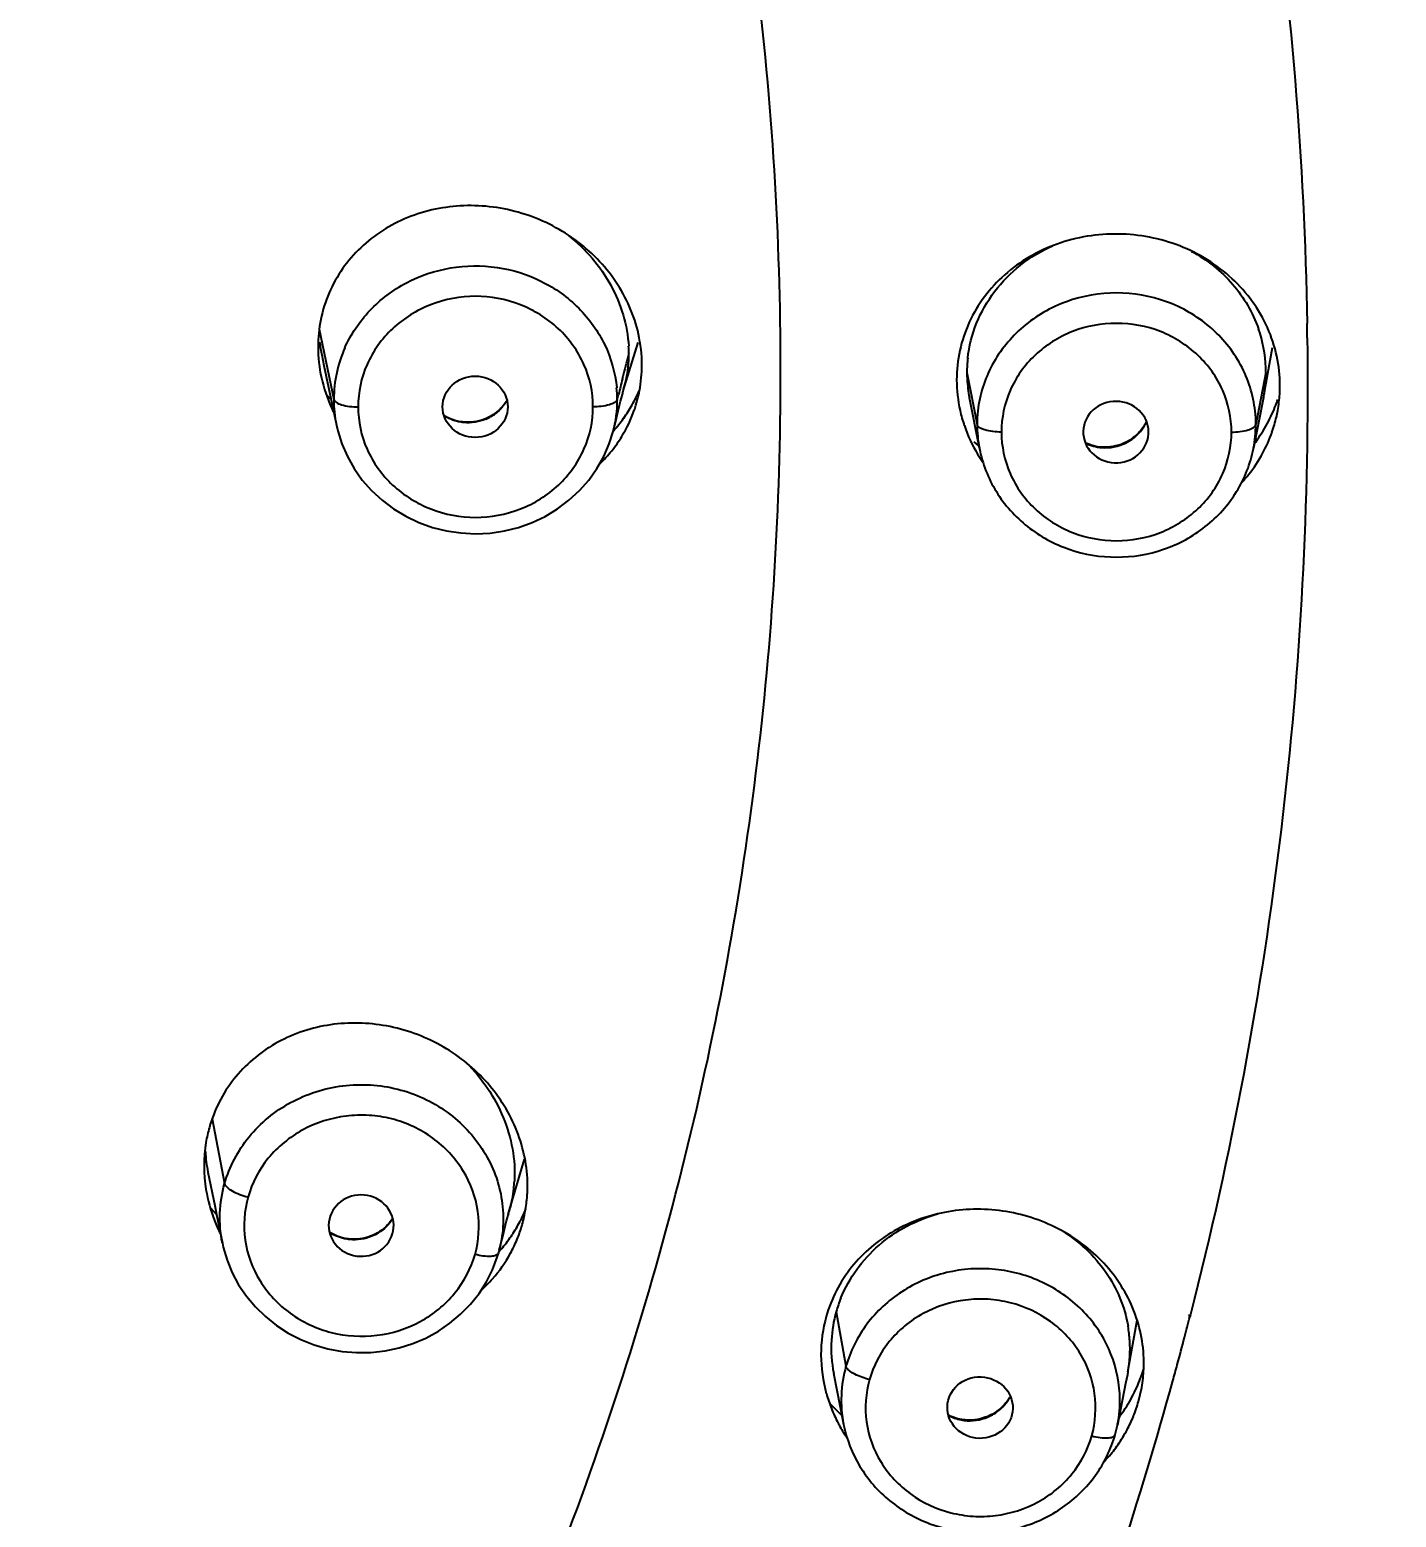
# Model space of a CAD drawing. Header units: millimetres. Extents: x 19741 to 22117, y -10160 to -6800.
# Drawn here: x 21028.89 to 21045.73, y -8173.92 to -8155.58 of the extents above; entities that cross this region are included whole.
import ezdxf

# ---------------------------------------------------------------- set-up
doc = ezdxf.new("R2010")
doc.units = ezdxf.units.MM
doc.styles.add('ARIAL', font='arial.ttf')
doc.dimstyles.get("Standard").update_dxf_attribs({"dimtxt": 15, "dimasz": 15, "dimexe": 0.18, "dimexo": 0.0625, "dimgap": 4, "dimtad": 0, "dimdec": 1, "dimdsep": 46, "dimtxsty": 'ARIAL', "dimcen": 0, "dimclrd": 5, "dimclre": 5, "dimclrt": 5, "dimadec": 0, "dimazin": 0, "dimtfac": 1, "dimtdec": 1, "dimtofl": 0, "dimtmove": 0, "dimatfit": 3, "dimfxl": 1, "dimtolj": 1, "dimtzin": 0, "dimarcsym": 0})

# ---------------------------------------------------------------- blocks, each defined once
blk = doc.blocks.new('*D105')
at = {"color": 5, "lineweight": -2, "transparency": 16777216}
for p, q in [((20930.718, -8157.92), (20930.718, -8082.015)), ((21055.576, -8157.917), (21055.576, -8082.015)), ((20945.718, -8082.195), (21040.576, -8082.195)), ((21055.576, -8082.195), (21070.576, -8082.195))]:
    blk.add_line(p, q, dxfattribs=at)
at = {"color": 5, "transparency": 16777216}
for points in [[(20945.718, -8079.695), (20945.718, -8084.695), (20930.718, -8082.195)], [(21040.576, -8079.695), (21040.576, -8084.695), (21055.576, -8082.195)]]:
    blk.add_solid(points, dxfattribs=at)
at = {"layer": 'Defpoints', "color": 0, "transparency": 16777216}
for p in [(21055.576, -8082.195), (20930.718, -8157.982), (21055.576, -8157.979)]:
    blk.add_point(p, dxfattribs=at)
at = {"color": 5, "transparency": 16777216, "insert": (21099.363, -8082.195), "char_height": 15, "attachment_point": 5, "style": 'ARIAL'}
blk.add_mtext('\\A1;%%C125', dxfattribs=at)

msp = doc.modelspace()

# ---------------------------------------------------------------- linework, layer by layer
at = {"linetype": 'Continuous'}
for p, q in [((21032.46, -8159.275), (21032.639, -8160.141)), ((21036.208, -8160.036), (21036.391, -8159.44)), ((21032.491, -8159.593), (21032.518, -8159.723)), ((21044.103, -8160.097), (21044.21, -8159.5)), ((21032.518, -8159.723), (21032.672, -8160.459)), ((21040.443, -8159.81), (21040.568, -8160.451)), ((21044.128, -8159.81), (21044.003, -8160.451)), ((21036.208, -8160.033), (21036.22, -8159.99)), ((21032.605, -8160.139), (21032.546, -8160.08)), ((21040.597, -8160.742), (21040.474, -8160.12)), ((21044.098, -8160.119), (21043.974, -8160.742)), ((21042.681, -8160.566), (21042.682, -8160.543)), ((21040.591, -8160.714), (21040.532, -8160.665)), ((21040.596, -8160.742), (21040.596, -8160.746)), ((21043.975, -8160.746), (21043.975, -8160.742)), ((21031.142, -8169.007), (21031.294, -8169.805)), ((21034.807, -8170.129), (21034.992, -8169.503)), ((21031.089, -8169.665), (21031.172, -8170.075)), ((21031.196, -8170.191), (21031.118, -8170.105)), ((21031.172, -8170.075), (21031.195, -8170.187)), ((21034.79, -8170.187), (21034.807, -8170.129)), ((21034.807, -8170.129), (21034.803, -8170.144)), ((21031.195, -8170.187), (21031.267, -8170.541)), ((21034.793, -8170.176), (21034.788, -8170.193)), ((21034.956, -8170.329), (21034.962, -8170.31)), ((21033.365, -8170.421), (21033.372, -8170.387)), ((21034.679, -8170.624), (21034.668, -8170.662)), ((21034.668, -8170.662), (21034.668, -8170.662)), ((21038.831, -8171.384), (21038.952, -8172.056)), ((21042.428, -8172.123), (21042.54, -8171.488)), ((21043.184, -8171.417), (21043.178, -8171.443)), ((21043.197, -8171.42), (21043.191, -8171.446)), ((21038.925, -8172.773), (21038.802, -8172.145)), ((21042.428, -8172.123), (21042.421, -8172.163)), ((21042.399, -8172.27), (21042.298, -8172.783)), ((21042.421, -8172.163), (21042.399, -8172.27)), ((21042.558, -8172.489), (21042.598, -8172.316)), ((21038.903, -8172.662), (21038.753, -8172.517)), ((21038.923, -8172.773), (21038.923, -8172.774)), ((21042.271, -8172.897), (21042.298, -8172.783)), ((21042.298, -8172.783), (21042.299, -8172.78))]:
    msp.add_line(p, q, dxfattribs=at)
for points in [[(21036.133, -8160.336), (21036.162, -8160.212), (21036.174, -8160.164), (21036.184, -8160.122), (21036.196, -8160.08), (21036.208, -8160.033)], [(21036.082, -8160.537), (21036.096, -8160.485), (21036.116, -8160.407), (21036.133, -8160.336)], [(21032.672, -8160.458), (21032.688, -8160.527), (21032.739, -8160.689), (21032.807, -8160.845), (21032.891, -8160.994), (21032.991, -8161.134), (21033.106, -8161.265), (21033.235, -8161.384), (21033.376, -8161.489), (21033.528, -8161.581), (21033.689, -8161.657), (21033.857, -8161.718), (21034.03, -8161.761), (21034.207, -8161.787), (21034.386, -8161.796), (21034.565, -8161.788), (21034.742, -8161.762), (21034.916, -8161.718), (21035.085, -8161.658), (21035.246, -8161.582), (21035.398, -8161.49), (21035.538, -8161.384), (21035.667, -8161.265), (21035.782, -8161.134), (21035.882, -8160.994), (21035.966, -8160.844), (21036.034, -8160.688), (21036.082, -8160.537)], [(21034.679, -8170.624), (21034.698, -8170.553), (21034.715, -8170.486), (21034.73, -8170.424), (21034.744, -8170.366), (21034.757, -8170.312), (21034.769, -8170.264), (21034.781, -8170.221), (21034.789, -8170.192)], [(21031.267, -8170.541), (21031.277, -8170.587), (21031.324, -8170.747), (21031.387, -8170.903), (21031.467, -8171.052), (21031.563, -8171.193), (21031.673, -8171.325), (21031.797, -8171.445), (21031.932, -8171.553), (21032.079, -8171.648), (21032.234, -8171.728), (21032.398, -8171.792), (21032.568, -8171.841), (21032.742, -8171.873), (21032.918, -8171.888), (21033.096, -8171.886), (21033.272, -8171.866), (21033.445, -8171.83), (21033.613, -8171.777), (21033.775, -8171.709), (21033.928, -8171.625), (21034.071, -8171.527), (21034.203, -8171.416), (21034.323, -8171.293), (21034.43, -8171.159), (21034.521, -8171.016), (21034.595, -8170.866), (21034.654, -8170.71), (21034.668, -8170.662)]]:
    msp.add_lwpolyline(points, dxfattribs=at)
for centre, radius, start, end in [((21042.483, -8159.813), 1.645, 2.2259, 19.2481), ((20998.668, -8159.972), 45.973, 0.7351, 0.9554), ((21034.153, -8159.245), 1.698, 186.2534, 191.8316), ((21034.659, -8159.577), 1.617, 0.0632, 3.218), ((21034.213, -8160.146), 1.573, 155.9811, 167.7331), ((21034.695, -8159.575), 1.582, 353.5828, 359.9965), ((21042.06, -8159.813), 1.617, 173.5844, 179.903), ((21034.2, -8160.142), 1.56, 167.7527, 179.9462), ((21045.872, -8162.154), 9.938, 166.0764, 166.8251), ((21034.727, -8159.579), 1.549, 344.569, 353.5891), ((21041.921, -8161.18), 5.869, 165.3968, 166.0303), ((21034.735, -8159.716), 1.702, 349.2312, 359.9823), ((21042.058, -8159.808), 1.615, 180.0838, 182.9744), ((21042.499, -8159.81), 1.63, 349.8306, 359.9858), ((21042.505, -8159.81), 1.623, 359.9999, 2.1511), ((21034.294, -8159.473), 1.851, 192.5665, 204.6793), ((21034.596, -8160.144), 1.537, 0.0303, 5.5258), ((21034.719, -8159.291), 1.842, 333.398, 336.2776), ((21034.743, -8159.717), 1.694, 347.1808, 349.2257), ((21042.086, -8159.806), 1.643, 182.988, 191.0207), ((21042.591, -8159.971), 1.71, 356.5342, 359.9953), ((21034.198, -8160.139), 1.559, 180.0525, 191.785), ((21034.582, -8160.142), 1.552, 345.2381, 359.9637), ((21032.105, -8159.047), 4.175, 344.7764, 345.6776), ((21034.716, -8159.29), 1.846, 324.1514, 330.2301), ((21034.716, -8159.29), 1.845, 330.2315, 333.3976), ((21034.774, -8159.726), 1.662, 340.6967, 342.9552), ((21034.755, -8159.72), 1.681, 342.9588, 347.1839), ((21042.495, -8159.809), 1.633, 349.0354, 349.8254), ((21042.404, -8159.498), 1.979, 337.2417, 340.4388), ((21042.408, -8159.5), 1.974, 340.4401, 341.0205), ((21042.561, -8159.969), 1.74, 349.8184, 356.5262), ((21034.352, -8159.447), 1.915, 204.6494, 206.3884), ((21034.295, -8159.867), 0.561, 293.0048, 307.1157), ((21034.699, -8159.277), 1.867, 317.9319, 324.1333), ((21034.756, -8159.718), 1.681, 328.4733, 340.6518), ((21042.098, -8159.888), 1.783, 192.6584, 198.8609), ((21042.099, -8160.453), 1.532, 173.5927, 179.921), ((21042.472, -8160.453), 1.532, 0.0787, 6.3607), ((21042.369, -8159.482), 2.017, 329.7611, 333.4873), ((21042.387, -8159.491), 1.997, 333.4861, 337.2377), ((21042.553, -8159.968), 1.748, 340.7034, 347.1167), ((21042.55, -8159.967), 1.751, 347.1146, 349.824), ((21034.737, -8159.706), 1.704, 321.2351, 328.474), ((21042.111, -8160.448), 1.543, 180.1039, 190.9763), ((21042.46, -8160.448), 1.543, 349.0226, 359.8958), ((21042.363, -8159.479), 2.023, 326.0342, 329.7623), ((21042.532, -8159.959), 1.771, 331.3858, 340.6635), ((21034.709, -8159.683), 1.74, 313.9042, 321.2103), ((21042.361, -8159.477), 2.026, 323.4262, 326.0372), ((21042.212, -8159.834), 1.909, 210.972, 214.5031), ((21042.493, -8159.938), 1.816, 321.6973, 331.3815), ((21042.469, -8159.919), 1.846, 317.3619, 321.693), ((21032.815, -8169.315), 1.761, 183.0894, 191.4404), ((21033.252, -8169.835), 1.776, 356.8563, 3.1127), ((21032.934, -8169.57), 1.895, 189.3558, 201.3627), ((21033.251, -8169.69), 1.617, 344.2149, 353.732), ((21033.216, -8169.685), 1.652, 353.7189, 356.8406), ((21033.267, -8169.836), 1.76, 350.6621, 356.8604), ((21033.243, -8169.378), 1.913, 332.392, 337.1312), ((21033.311, -8169.843), 1.716, 344.199, 350.667), ((21032.997, -8169.546), 1.963, 201.3501, 206.6153), ((21033.265, -8169.39), 1.888, 326.4334, 331.9698), ((21033.25, -8169.382), 1.905, 331.9624, 332.3889), ((21033.27, -8169.393), 1.883, 320.4109, 326.413), ((21033.306, -8169.838), 1.722, 331.3642, 337.7306), ((21033.323, -8169.845), 1.704, 337.7286, 343.4956), ((21033.307, -8169.838), 1.722, 318.534, 331.3333), ((21033.256, -8169.381), 1.9, 318.3365, 320.4156), ((21033.279, -8169.812), 1.759, 311.8937, 318.5109), ((21040.413, -8171.836), 1.645, 157.8072, 164.0532), ((21040.415, -8171.829), 1.645, 164.3094, 176.7623), ((21040.83, -8171.842), 1.623, 3.4917, 9.8627), ((20998.16, -8159.896), 46.488, 345.2903, 345.6142), ((21040.407, -8171.827), 1.637, 176.8107, 191.1877), ((21040.82, -8171.841), 1.633, 350.0466, 3.4548), ((20998.151, -8159.893), 46.498, 344.8606, 345.2903), ((21040.731, -8171.503), 1.979, 339.7931, 342.8433), ((21040.876, -8172.015), 1.748, 350.0628, 357.6514), ((20998.144, -8159.891), 46.505, 344.6078, 344.8606), ((20997.986, -8159.847), 46.669, 341.803, 344.6061), ((21040.713, -8171.496), 1.999, 332.9021, 336.6478), ((21040.718, -8171.498), 1.993, 336.6473, 339.7935), ((21040.492, -8171.894), 1.85, 195.6289, 201.6771), ((21040.781, -8172.477), 1.548, 350.4982, 2.9854), ((21040.703, -8171.491), 2.01, 329.1593, 332.8977), ((21040.876, -8172.012), 1.748, 337.7395, 344.1576), ((21040.531, -8171.878), 1.892, 201.6899, 207.6396), ((21040.673, -8171.472), 2.045, 323.512, 325.4477), ((21040.685, -8171.48), 2.031, 325.446, 329.1588), ((21040.837, -8171.996), 1.791, 331.9095, 337.7454), ((21040.56, -8171.863), 1.925, 207.6268, 209.1062), ((21040.581, -8171.851), 1.949, 209.1135, 214.1766), ((21040.477, -8172.169), 0.559, 259.1157, 266.764), ((21040.781, -8172.477), 1.547, 348.6987, 349.6098), ((21040.78, -8172.477), 1.549, 349.6098, 350.499), ((21040.825, -8171.99), 1.804, 325.1755, 331.9129), ((21040.807, -8171.977), 1.827, 318.908, 325.1546), ((21040.783, -8171.956), 1.858, 316.7799, 318.919)]:
    msp.add_arc(centre, radius, start, end, dxfattribs=at)
for centre, major_axis, ratio in [((21034.382, -8160.232), (0.401, 0), 0.942276), ((21040.605, -8172.566), (0.403, -0.012), 0.939544)]:
    msp.add_ellipse(centre, major_axis=major_axis, ratio=ratio, dxfattribs=at)
for centre, major_axis, ratio, start_param, end_param in [((21042.279, -8160.543), (0.403, 0), 0.938735, 0, 6.222102), ((21032.977, -8170.323), (0.401, -0.006), 0.942686, -0.155045, 6.035954)]:
    msp.add_ellipse(centre, major_axis=major_axis, ratio=ratio, start_param=start_param, end_param=end_param, dxfattribs=at)
for points, knots in [([(21055.576, -8157.979), (21055.79, -8154.001), (21055.357, -8145.958), (21052.152, -8134.293), (21047.469, -8125.297), (21042.651, -8118.763), (21037.129, -8112.689), (21029.046, -8106.149), (21019.787, -8101.311), (21011.882, -8098.55), (21003.699, -8096.552), (20997.36, -8095.945), (20993.147, -8095.945)], [0, 0, 0, 0, 0.121522, 0.243492, 0.366411, 0.428424, 0.490784, 0.616404, 0.743348, 0.807307, 0.871469, 1, 1, 1, 1]), ([(20930.931, -8157.677), (20931.071, -8153.915), (20931.862, -8148.262), (20934.028, -8141.016), (20936.927, -8133.974), (20941.883, -8125.713), (20948.381, -8118.54), (20954.362, -8113.588), (20960.847, -8109.178), (20969.744, -8104.81), (20981.241, -8101.602), (20993.172, -8100.522), (21005.102, -8101.611), (21016.595, -8104.828), (21025.488, -8109.202), (21031.971, -8113.617), (21037.947, -8118.574), (21044.439, -8125.751), (21049.388, -8134.016), (21052.282, -8141.06), (21054.442, -8148.308), (21055.228, -8153.961), (21055.364, -8157.724)], [0, 0, 0, 0, 0.060743, 0.091251, 0.121862, 0.183409, 0.24559, 0.276968, 0.308508, 0.371957, 0.43586, 0.500007, 0.564153, 0.628055, 0.691501, 0.72304, 0.754416, 0.816594, 0.87814, 0.90875, 0.939257, 1, 1, 1, 1]), ([(21024.322, -8210.31), (21027.778, -8208.399), (21034.312, -8203.932), (21042.582, -8195.521), (21048.972, -8185.738), (21053.225, -8174.957), (21055.176, -8163.594), (21054.746, -8152.088), (21051.952, -8140.885), (21046.906, -8130.418), (21039.806, -8121.087), (21030.93, -8113.248), (21020.619, -8107.196), (21009.267, -8103.154), (20997.305, -8101.275), (20985.186, -8101.628), (20973.371, -8104.197), (20965.953, -8107.343), (20962.447, -8109.243)], [0, 0, 0, 0, 0.063059, 0.125441, 0.187164, 0.248341, 0.309174, 0.36992, 0.430848, 0.492201, 0.554154, 0.616784, 0.680067, 0.743881, 0.808029, 0.872266, 0.936332, 1, 1, 1, 1]), ([(21042.881, -8147.353), (21043.428, -8149.28), (21044.273, -8153.205), (21044.601, -8157.207), (21044.635, -8159.206)], [0, 0, 0, 0, 0.5005, 1, 1, 1, 1]), ([(20993.147, -8202.355), (20996.636, -8202.355), (21003.619, -8201.585), (21013.525, -8198.175), (21022.345, -8192.69), (21029.595, -8185.417), (21034.876, -8176.745), (21037.394, -8168.719), (21038.182, -8162.127), (21038.162, -8157.15), (21037.528, -8152.212), (21036.704, -8148.992), (21036.195, -8147.413)], [0, 0, 0, 0, 0.12887, 0.257027, 0.3839, 0.509181, 0.632895, 0.755413, 0.816531, 0.877603, 0.938728, 1, 1, 1, 1]), ([(21052.817, -8154.049), (21053.241, -8157.909), (21053.247, -8165.756), (21050.709, -8177.259), (21046.57, -8186.219), (21042.17, -8192.774), (21037.055, -8198.902), (21029.449, -8205.569), (21020.615, -8210.594), (21013.017, -8213.533), (21005.116, -8215.728), (20998.963, -8216.495), (20994.861, -8216.606)], [0, 0, 0, 0, 0.12171, 0.243718, 0.366572, 0.428535, 0.49084, 0.616364, 0.743251, 0.807206, 0.871376, 1, 1, 1, 1]), ([(21052.537, -8154.155), (21052.94, -8157.934), (21052.935, -8165.613), (21050.475, -8176.874), (21046.475, -8185.662), (21042.221, -8192.111), (21037.276, -8198.153), (21029.917, -8204.762), (21021.353, -8209.806), (21013.971, -8212.808), (21006.283, -8215.099), (21000.281, -8215.975), (20996.271, -8216.174)], [0, 0, 0, 0, 0.121758, 0.24381, 0.366687, 0.428646, 0.490941, 0.616431, 0.743275, 0.80721, 0.871365, 1, 1, 1, 1]), ([(20995.849, -8215.684), (20999.835, -8215.512), (21007.776, -8214.399), (21019.086, -8210.489), (21029.34, -8204.497), (21038.11, -8196.664), (21045.03, -8187.307), (21049.809, -8176.81), (21052.242, -8165.613), (21052.229, -8157.98), (21051.818, -8154.225)], [0, 0, 0, 0, 0.128662, 0.256656, 0.383555, 0.509093, 0.633223, 0.756131, 0.878211, 1, 1, 1, 1]), ([(20995.862, -8215.886), (20999.864, -8215.713), (21007.836, -8214.596), (21019.193, -8210.674), (21029.492, -8204.662), (21038.303, -8196.801), (21045.261, -8187.41), (21050.073, -8176.872), (21052.533, -8165.627), (21052.533, -8157.961), (21052.126, -8154.188)], [0, 0, 0, 0, 0.128621, 0.256581, 0.383459, 0.508993, 0.633134, 0.756067, 0.878179, 1, 1, 1, 1]), ([(21036.395, -8159.336), (21036.344, -8159.106), (21036.146, -8158.658), (21035.631, -8158.136), (21034.971, -8157.81), (21034.246, -8157.713), (21033.541, -8157.858), (21032.942, -8158.236), (21032.538, -8158.809), (21032.445, -8159.268), (21032.445, -8159.495)], [0, 0, 0, 0, 0.125429, 0.253625, 0.382857, 0.510948, 0.636316, 0.758621, 0.879036, 1, 1, 1, 1]), ([(21035.532, -8158.12), (21035.742, -8158.287), (21036.098, -8158.699), (21036.259, -8159.225), (21036.274, -8159.486)], [0, 0, 0, 0, 0.507645, 1, 1, 1, 1]), ([(21044.301, -8159.971), (21044.301, -8159.727), (21044.193, -8159.23), (21043.741, -8158.612), (21043.079, -8158.205), (21042.311, -8158.057), (21041.544, -8158.18), (21040.88, -8158.564), (21040.424, -8159.165), (21040.316, -8159.657), (21040.316, -8159.899)], [0, 0, 0, 0, 0.122321, 0.246846, 0.3743, 0.503303, 0.631366, 0.75652, 0.87869, 1, 1, 1, 1]), ([(21040.453, -8159.632), (21040.469, -8159.485), (21040.544, -8159.192), (21040.77, -8158.798), (21041.093, -8158.47), (21041.358, -8158.31), (21041.498, -8158.247)], [0, 0, 0, 0, 0.245489, 0.493221, 0.744792, 1, 1, 1, 1]), ([(21043.212, -8158.316), (21043.401, -8158.419), (21043.745, -8158.691), (21043.967, -8159.071), (21044.036, -8159.271)], [0, 0, 0, 0, 0.504917, 1, 1, 1, 1]), ([(21032.775, -8159.505), (21032.851, -8159.337), (21033.064, -8159.02), (21033.523, -8158.676), (21034.073, -8158.49), (21034.656, -8158.484), (21035.21, -8158.657), (21035.677, -8158.992), (21036.007, -8159.452), (21036.109, -8159.814), (21036.126, -8159.996)], [0, 0, 0, 0, 0.122931, 0.248222, 0.375355, 0.502943, 0.630054, 0.755542, 0.878596, 1, 1, 1, 1]), ([(21035.834, -8160.232), (21035.834, -8160.054), (21035.756, -8159.692), (21035.429, -8159.24), (21034.949, -8158.94), (21034.386, -8158.834), (21033.823, -8158.94), (21033.342, -8159.24), (21033.016, -8159.692), (21032.939, -8160.054), (21032.939, -8160.232)], [0, 0, 0, 0, 0.121546, 0.245205, 0.371691, 0.500024, 0.628334, 0.75477, 0.878389, 1, 1, 1, 1]), ([(21043.994, -8160.284), (21043.972, -8160.086), (21043.849, -8159.694), (21043.456, -8159.215), (21042.912, -8158.901), (21042.286, -8158.792), (21041.661, -8158.901), (21041.116, -8159.214), (21040.723, -8159.693), (21040.599, -8160.085), (21040.577, -8160.282)], [0, 0, 0, 0, 0.121864, 0.245691, 0.37202, 0.49999, 0.627962, 0.754295, 0.878127, 1, 1, 1, 1]), ([(21043.704, -8160.543), (21043.702, -8160.368), (21043.629, -8160.012), (21043.309, -8159.567), (21042.838, -8159.271), (21042.286, -8159.169), (21041.733, -8159.271), (21041.262, -8159.567), (21040.942, -8160.011), (21040.869, -8160.368), (21040.867, -8160.543)], [0, 0, 0, 0, 0.121765, 0.245457, 0.371796, 0.499999, 0.628202, 0.754543, 0.878235, 1, 1, 1, 1]), ([(21044.637, -8159.383), (21044.663, -8161.406), (21044.448, -8165.463), (21043.7, -8169.457), (21043.197, -8171.42)], [0, 0, 0, 0, 0.49959, 1, 1, 1, 1]), ([(21032.639, -8160.141), (21032.642, -8160.155), (21032.675, -8160.185), (21032.774, -8160.223), (21032.87, -8160.232), (21032.939, -8160.232)], [0, 0, 0, 0, 0.136343, 0.36321, 1, 1, 1, 1]), ([(21036.133, -8160.143), (21036.129, -8160.157), (21036.096, -8160.186), (21035.997, -8160.223), (21035.902, -8160.232), (21035.834, -8160.232)], [0, 0, 0, 0, 0.139292, 0.367978, 1, 1, 1, 1]), ([(21032.939, -8160.232), (21032.939, -8160.41), (21033.016, -8160.773), (21033.343, -8161.225), (21033.824, -8161.524), (21034.386, -8161.629), (21034.949, -8161.525), (21035.43, -8161.225), (21035.756, -8160.773), (21035.834, -8160.41), (21035.834, -8160.232)], [0, 0, 0, 0, 0.121696, 0.245326, 0.371713, 0.499921, 0.628118, 0.7545, 0.878202, 1, 1, 1, 1]), ([(21034.227, -8160.419), (21034.206, -8160.417), (21034.126, -8160.404), (21034.048, -8160.372), (21033.997, -8160.339)], [0, 0, 0, 0, 0.256229, 1, 1, 1, 1]), ([(21034.241, -8160.426), (21034.22, -8160.424), (21034.134, -8160.41), (21034.052, -8160.376), (21033.998, -8160.341)], [0, 0, 0, 0, 0.253372, 1, 1, 1, 1]), ([(21040.867, -8160.543), (21040.798, -8160.543), (21040.703, -8160.533), (21040.603, -8160.496), (21040.571, -8160.466), (21040.568, -8160.451)], [0, 0, 0, 0, 0.637685, 0.860779, 1, 1, 1, 1]), ([(21040.867, -8160.543), (21040.869, -8160.717), (21040.942, -8161.074), (21041.262, -8161.518), (21041.733, -8161.814), (21042.285, -8161.917), (21042.838, -8161.814), (21043.309, -8161.519), (21043.629, -8161.074), (21043.702, -8160.717), (21043.704, -8160.543)], [0, 0, 0, 0, 0.121765, 0.245457, 0.371796, 0.499999, 0.628202, 0.754543, 0.878235, 1, 1, 1, 1]), ([(21042.399, -8160.678), (21042.427, -8160.664), (21042.533, -8160.601), (21042.618, -8160.501), (21042.656, -8160.418)], [0, 0, 0, 0, 0.254677, 1, 1, 1, 1]), ([(21043.704, -8160.543), (21043.773, -8160.543), (21043.868, -8160.533), (21043.969, -8160.496), (21044.001, -8160.466), (21044.003, -8160.451)], [0, 0, 0, 0, 0.637685, 0.86078, 1, 1, 1, 1]), ([(21040.597, -8160.746), (21040.633, -8160.932), (21040.777, -8161.298), (21041.172, -8161.736), (21041.695, -8162.019), (21042.286, -8162.117), (21042.876, -8162.019), (21043.4, -8161.736), (21043.794, -8161.298), (21043.938, -8160.933), (21043.975, -8160.746)], [0, 0, 0, 0, 0.122971, 0.247256, 0.373119, 0.500005, 0.62689, 0.75275, 0.877032, 1, 1, 1, 1]), ([(21042.137, -8160.731), (21042.117, -8160.731), (21042.036, -8160.726), (21041.956, -8160.702), (21041.902, -8160.675)], [0, 0, 0, 0, 0.256474, 1, 1, 1, 1]), ([(21055.321, -8162.73), (21055.191, -8165.161), (21054.609, -8170.02), (21052.791, -8177.139), (21050.055, -8183.991), (21045.234, -8192.643), (21037.121, -8202.285), (21028.909, -8208.188), (21024.502, -8210.619)], [0, 0, 0, 0, 0.123054, 0.24641, 0.370261, 0.494768, 0.745674, 1, 1, 1, 1]), ([(21035.025, -8169.738), (21035.012, -8169.511), (21034.898, -8169.054), (21034.499, -8168.472), (21033.93, -8168.045), (21033.256, -8167.818), (21032.553, -8167.815), (21031.897, -8168.045), (21031.374, -8168.49), (21031.166, -8168.898), (21031.106, -8169.112)], [0, 0, 0, 0, 0.124263, 0.250929, 0.37898, 0.506848, 0.633102, 0.756993, 0.878801, 1, 1, 1, 1]), ([(21034.271, -8168.315), (21034.465, -8168.506), (21034.779, -8168.962), (21034.88, -8169.511), (21034.866, -8169.776)], [0, 0, 0, 0, 0.50557, 1, 1, 1, 1]), ([(21031.294, -8169.805), (21031.353, -8169.597), (21031.564, -8169.197), (21032.09, -8168.768), (21032.637, -8168.593), (21033.091, -8168.579), (21033.539, -8168.647), (21034.058, -8168.887), (21034.521, -8169.379), (21034.756, -8170.003), (21034.728, -8170.447), (21034.671, -8170.653)], [0, 0, 0, 0, 0.122831, 0.248236, 0.376032, 0.440531, 0.504831, 0.631737, 0.756412, 0.878581, 1, 1, 1, 1]), ([(21034.38, -8170.678), (21034.428, -8170.508), (21034.453, -8170.14), (21034.26, -8169.622), (21033.877, -8169.213), (21033.447, -8169.013), (21033.074, -8168.956), (21032.697, -8168.967), (21032.243, -8169.111), (21031.807, -8169.466), (21031.632, -8169.797), (21031.583, -8169.97)], [0, 0, 0, 0, 0.12123, 0.243353, 0.367983, 0.495166, 0.559631, 0.62419, 0.751969, 0.877324, 1, 1, 1, 1]), ([(21031.106, -8169.112), (21031.088, -8169.173), (21031.032, -8169.424), (21031.033, -8169.687), (21031.064, -8169.878)], [0, 0, 0, 0, 0.248502, 1, 1, 1, 1]), ([(21031.294, -8169.805), (21031.297, -8169.821), (21031.327, -8169.856), (21031.42, -8169.919), (21031.514, -8169.952), (21031.583, -8169.97)], [0, 0, 0, 0, 0.144129, 0.378306, 1, 1, 1, 1]), ([(21031.583, -8169.97), (21031.535, -8170.141), (21031.509, -8170.508), (21031.701, -8171.027), (21032.085, -8171.435), (21032.602, -8171.674), (21033.174, -8171.71), (21033.718, -8171.538), (21034.155, -8171.183), (21034.331, -8170.851), (21034.38, -8170.678)], [0, 0, 0, 0, 0.12145, 0.243612, 0.368212, 0.495343, 0.623767, 0.751559, 0.877066, 1, 1, 1, 1]), ([(21042.622, -8172.086), (21042.632, -8171.86), (21042.557, -8171.394), (21042.189, -8170.788), (21041.623, -8170.345), (21040.935, -8170.111), (21040.209, -8170.111), (21039.531, -8170.349), (21038.988, -8170.804), (21038.771, -8171.223), (21038.709, -8171.442)], [0, 0, 0, 0, 0.121806, 0.24549, 0.371898, 0.500138, 0.62826, 0.754444, 0.878024, 1, 1, 1, 1]), ([(21033.367, -8170.234), (21033.323, -8170.307), (21033.238, -8170.391), (21033.136, -8170.442), (21033.109, -8170.454)], [0, 0, 0, 0, 0.745539, 1, 1, 1, 1]), ([(21033.369, -8170.227), (21033.355, -8170.25), (21033.291, -8170.339), (21033.198, -8170.407), (21033.123, -8170.44)], [0, 0, 0, 0, 0.243497, 1, 1, 1, 1]), ([(21038.89, -8171.215), (21038.991, -8170.967), (21039.324, -8170.51), (21039.822, -8170.25), (21040.087, -8170.176)], [0, 0, 0, 0, 0.493514, 1, 1, 1, 1]), ([(21032.86, -8170.49), (21032.835, -8170.489), (21032.738, -8170.478), (21032.644, -8170.442), (21032.584, -8170.402)], [0, 0, 0, 0, 0.258049, 1, 1, 1, 1]), ([(21032.836, -8170.495), (21032.814, -8170.492), (21032.726, -8170.479), (21032.641, -8170.443), (21032.586, -8170.405)], [0, 0, 0, 0, 0.253747, 1, 1, 1, 1]), ([(21041.616, -8170.389), (21041.826, -8170.518), (21042.195, -8170.86), (21042.388, -8171.326), (21042.429, -8171.564)], [0, 0, 0, 0, 0.505296, 1, 1, 1, 1]), ([(21034.668, -8170.662), (21034.665, -8170.675), (21034.631, -8170.697), (21034.566, -8170.705), (21034.478, -8170.699), (21034.413, -8170.687), (21034.38, -8170.678)], [0, 0, 0, 0, 0.128959, 0.34863, 0.658845, 1, 1, 1, 1]), ([(21042.326, -8172.396), (21042.316, -8172.206), (21042.222, -8171.822), (21041.881, -8171.334), (21041.385, -8170.99), (21040.796, -8170.829), (21040.184, -8170.869), (21039.624, -8171.107), (21039.183, -8171.514), (21039.005, -8171.871), (21038.952, -8172.056)], [0, 0, 0, 0, 0.121464, 0.244715, 0.370376, 0.497928, 0.625977, 0.75291, 0.877593, 1, 1, 1, 1]), ([(21041.981, -8172.915), (21042.027, -8172.747), (21042.055, -8172.386), (21041.868, -8171.876), (21041.492, -8171.474), (21041.069, -8171.279), (21040.704, -8171.223), (21040.334, -8171.234), (21039.889, -8171.375), (21039.46, -8171.725), (21039.291, -8172.051), (21039.241, -8172.22)], [0, 0, 0, 0, 0.121452, 0.243613, 0.368095, 0.495149, 0.559563, 0.624065, 0.751747, 0.877173, 1, 1, 1, 1]), ([(21038.709, -8171.442), (21038.666, -8171.595), (21038.622, -8171.917), (21038.667, -8172.238), (21038.71, -8172.392)], [0, 0, 0, 0, 0.49786, 1, 1, 1, 1]), ([(21039.241, -8172.221), (21039.179, -8172.205), (21039.094, -8172.175), (21039.002, -8172.12), (21038.969, -8172.09), (21038.959, -8172.075)], [0, 0, 0, 0, 0.593415, 0.830147, 1, 1, 1, 1]), ([(21039.241, -8172.22), (21039.195, -8172.389), (21039.167, -8172.749), (21039.355, -8173.259), (21039.731, -8173.661), (21040.153, -8173.856), (21040.518, -8173.913), (21040.888, -8173.902), (21041.334, -8173.76), (21041.763, -8173.411), (21041.931, -8173.084), (21041.981, -8172.915)], [0, 0, 0, 0, 0.121452, 0.243613, 0.368095, 0.495149, 0.559563, 0.624065, 0.751747, 0.877173, 1, 1, 1, 1]), ([(21040.966, -8172.444), (21040.953, -8172.467), (21040.891, -8172.555), (21040.802, -8172.624), (21040.729, -8172.66)], [0, 0, 0, 0, 0.243573, 1, 1, 1, 1]), ([(21040.737, -8172.665), (21040.763, -8172.652), (21040.861, -8172.593), (21040.94, -8172.503), (21040.978, -8172.427)], [0, 0, 0, 0, 0.254491, 1, 1, 1, 1]), ([(21040.474, -8172.72), (21040.451, -8172.72), (21040.362, -8172.716), (21040.274, -8172.69), (21040.215, -8172.659)], [0, 0, 0, 0, 0.258133, 1, 1, 1, 1]), ([(21038.923, -8172.774), (21038.959, -8172.955), (21039.098, -8173.31), (21039.474, -8173.74), (21039.975, -8174.026), (21040.544, -8174.139), (21041.121, -8174.068), (21041.643, -8173.82), (21042.052, -8173.42), (21042.219, -8173.077), (21042.27, -8172.899)], [0, 0, 0, 0, 0.122827, 0.247003, 0.372706, 0.499471, 0.626356, 0.75237, 0.876893, 1, 1, 1, 1]), ([(21041.981, -8172.915), (21042.016, -8172.924), (21042.08, -8172.937), (21042.169, -8172.941), (21042.233, -8172.935), (21042.266, -8172.912), (21042.27, -8172.899)], [0, 0, 0, 0, 0.352234, 0.652552, 0.868439, 1, 1, 1, 1])]:
    msp.add_open_spline(points, degree=3, knots=knots, dxfattribs=at)
for points in [[(21032.445, -8159.495), (21032.445, -8159.622), (21032.459, -8159.751), (21032.487, -8159.875)], [(21036.437, -8159.716), (21036.437, -8159.589), (21036.422, -8159.46), (21036.395, -8159.336)], [(21036.276, -8159.575), (21036.265, -8159.617), (21036.253, -8159.658), (21036.242, -8159.7)], [(21036.196, -8159.889), (21036.181, -8159.953), (21036.166, -8160.016), (21036.15, -8160.079)], [(21040.316, -8159.899), (21040.316, -8160.026), (21040.331, -8160.154), (21040.359, -8160.278)], [(21034.774, -8160.155), (21034.739, -8160.217), (21034.69, -8160.271), (21034.633, -8160.314)], [(21034.774, -8160.153), (21034.746, -8160.2), (21034.711, -8160.242), (21034.67, -8160.279)], [(21034.496, -8160.384), (21034.412, -8160.417), (21034.317, -8160.429), (21034.227, -8160.419)], [(21034.514, -8160.383), (21034.429, -8160.419), (21034.333, -8160.434), (21034.241, -8160.426)], [(21034.67, -8160.279), (21034.619, -8160.324), (21034.559, -8160.36), (21034.496, -8160.384)], [(21042.657, -8160.413), (21042.635, -8160.46), (21042.605, -8160.503), (21042.57, -8160.542)], [(21040.411, -8160.464), (21040.453, -8160.587), (21040.509, -8160.705), (21040.575, -8160.817)], [(21042.57, -8160.542), (21042.524, -8160.593), (21042.467, -8160.636), (21042.406, -8160.667)], [(21041.903, -8160.678), (21041.966, -8160.71), (21042.036, -8160.729), (21042.106, -8160.735)], [(21042.106, -8160.735), (21042.205, -8160.742), (21042.31, -8160.722), (21042.399, -8160.678)], [(21042.406, -8160.667), (21042.324, -8160.709), (21042.229, -8160.731), (21042.137, -8160.731)], [(21031.266, -8170.536), (21031.217, -8170.297), (21031.227, -8170.04), (21031.294, -8169.805)], [(21033.109, -8170.454), (21033.024, -8170.489), (21032.928, -8170.504), (21032.836, -8170.495)], [(21033.123, -8170.44), (21033.041, -8170.476), (21032.949, -8170.494), (21032.86, -8170.49)], [(21038.952, -8172.056), (21038.887, -8172.286), (21038.877, -8172.538), (21038.923, -8172.773)], [(21038.959, -8172.075), (21038.956, -8172.069), (21038.953, -8172.062), (21038.952, -8172.056)], [(21040.216, -8172.661), (21040.264, -8172.688), (21040.317, -8172.707), (21040.371, -8172.717)], [(21040.445, -8172.727), (21040.545, -8172.732), (21040.649, -8172.71), (21040.737, -8172.665)], [(21040.729, -8172.66), (21040.65, -8172.698), (21040.561, -8172.719), (21040.474, -8172.72)]]:
    msp.add_open_spline(points, degree=3, dxfattribs=at)

# ---------------------------------------------------------------- dimensions: what is measured, and where the dimension line sits
dim = msp.add_linear_dim(base=(21055.576, -8082.195), p1=(20930.718, -8157.982), p2=(21055.576, -8157.979), dimstyle='Standard', override={"dimdec": 0, "dimpost": '%%C<>', "dimtfillclr": 7})
dim.commit()
dim.dimension.update_dxf_attribs({"geometry": '*D105', "text_midpoint": (21099.363, -8082.195), "dimtype": 160})

doc.saveas('drawing.dxf')
